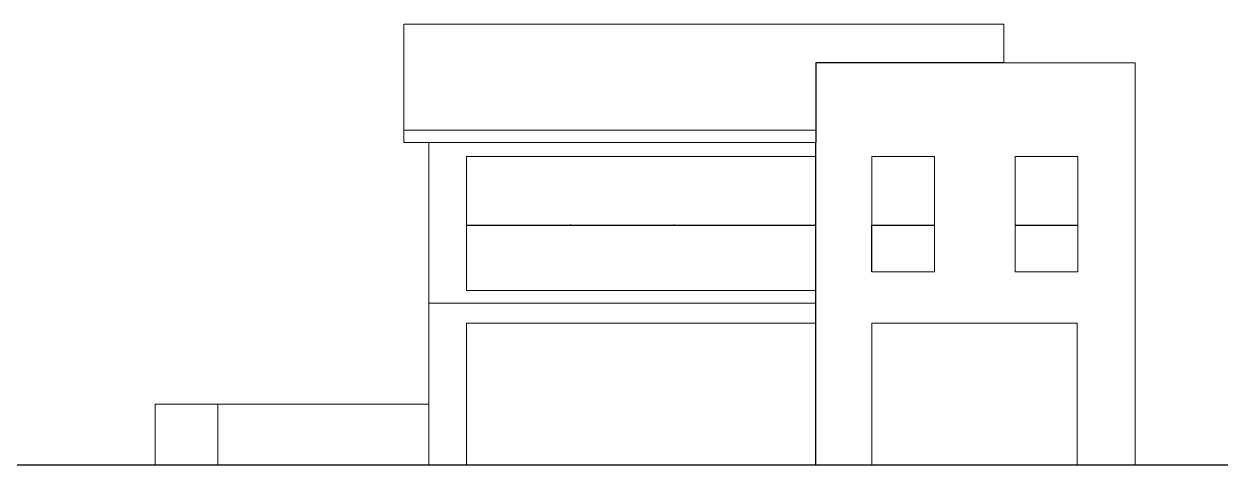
# Model space of a CAD drawing. Header units: millimetres. Extents: x -627 to 20370, y 1538 to 15679.
# Drawn here: x 10250 to 12176, y 13893 to 14599 of the extents above; entities that cross this region are included whole.
import ezdxf

# ---------------------------------------------------------------- set-up
doc = ezdxf.new("R2010")
doc.units = ezdxf.units.MM
doc.layers.add('blue', color=160, linetype='Continuous', lineweight=5)
doc.layers.add('new', color=3, linetype='Continuous', lineweight=30)

msp = doc.modelspace()

# ---------------------------------------------------------------- linework, layer by layer
at = {"layer": 'blue'}
for points in [[(10897.6, 14409.5), (10857.6, 14409.5), (10857.6, 14599.3), (10897.6, 14599.3)], [(11777.3, 14599.3), (10897.6, 14599.3)], [(11777.3, 14599.3), (11817.3, 14599.3)], [(11817.3, 14537.5), (11817.3, 14599.3)], [(12027.3, 14537.5), (11817.3, 14537.5)], [(12027.3, 14537.5), (12027.3, 13893.5)], [(12027.3, 14277.5), (12027.3, 14537.5)], [(10897.6, 14429.5), (10857.6, 14429.5)], [(11516.3, 14429.5), (10897.6, 14429.5)], [(10897.6, 14409.5), (10897.6, 13893.5)], [(11516.3, 14409.5), (10897.6, 14409.5)], [(10957.6, 14387.5), (11516.3, 14387.5)], [(10957.6, 14172.5), (10957.6, 14387.5)], [(11516.3, 14387.5), (11516.3, 14172.5)], [(11516.3, 14172.5), (11516.3, 14387.5)], [(11605.8, 14387.5), (11706.3, 14387.5)], [(11605.8, 14202.5), (11605.8, 14387.5)], [(11706.3, 14202.5), (11706.3, 14387.5)], [(11706.3, 14202.5), (11706.3, 14387.5)], [(11835.3, 14202.5), (11835.3, 14387.5)], [(11835.3, 14387.5), (11935.7, 14387.5)], [(11935.7, 14202.5), (11935.7, 14387.5)], [(11605.8, 14202.5), (11706.3, 14202.5)], [(11835.3, 14202.5), (11935.7, 14202.5)], [(10957.6, 14172.5), (11516.3, 14172.5)], [(11516.3, 13893.5), (11516.3, 14152.5), (10897.6, 14152.5)], [(11516.3, 14120.5), (10957.6, 14120.5)], [(10957.6, 13893.5), (10957.6, 14120.5)], [(11516.3, 13893.5), (11516.3, 14120.5)], [(11934.3, 14120.5), (11777.3, 14120.5)], [(10897.6, 13990.5), (10459.5, 13990.5), (10459.5, 13893.5)], [(10559.7, 13990.5), (10559.7, 13893.5)]]:
    msp.add_lwpolyline(points, dxfattribs=at)
msp.add_lwpolyline([(11934.3, 13893.5), (11605.8, 13893.5), (11605.8, 14120.5), (11934.3, 14120.5)], close=True, dxfattribs=at)
at = {"layer": 'new'}
for points in [[(11817.3, 14537.5), (11516.3, 14537.5), (11516.3, 14409.5)], [(11516.3, 13893.5), (11516.3, 14409.5)], [(10957.6, 14277.5), (11516.3, 14277.5)], [(11605.8, 14202.5), (11605.8, 14277.5), (11706.3, 14277.5)], [(11835.3, 14277.5), (11935.7, 14277.5)], [(8498.6, 13893.5), (12175.5, 13893.5)]]:
    msp.add_lwpolyline(points, dxfattribs=at)
for p in [(11123.8, 14277.5), (11290, 14277.5)]:
    msp.add_point(p, dxfattribs=at)

doc.saveas('drawing.dxf')
